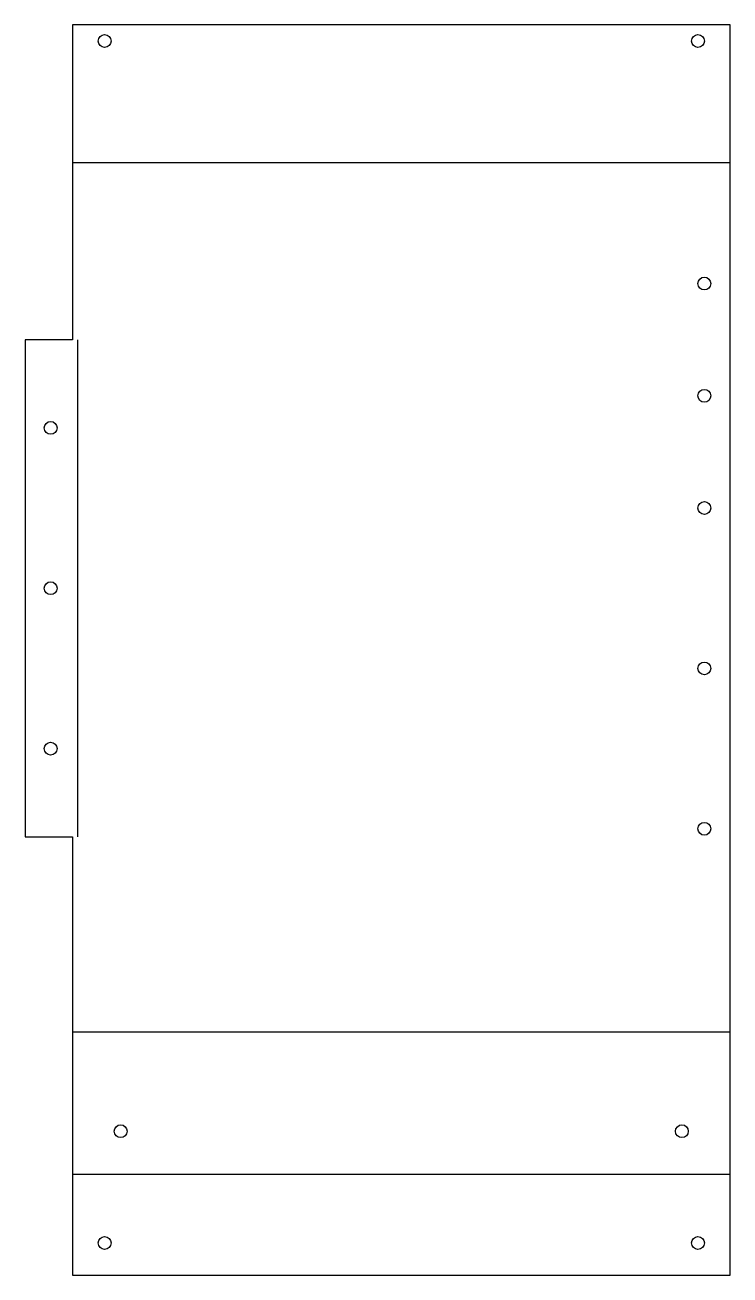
# Model space of a CAD drawing. Header units: millimetres. Extents: x 0 to 220, y 0 to 390.
import ezdxf

# ---------------------------------------------------------------- set-up
doc = ezdxf.new("R2010")
doc.units = ezdxf.units.MM
doc.header["$MEASUREMENT"] = 0
for name, color, linetype in [('Unfold_Sketch010', 7, 'CONTINUOUS'), ('Unfold_Sketch_Bends010', 7, 'CONTINUOUS'), ('Unfold_Sketch_Holes010', 7, 'CONTINUOUS')]:
    doc.layers.add(name, color=color, linetype=linetype)

msp = doc.modelspace()

# ---------------------------------------------------------------- linework, layer by layer
at = {"layer": 'Unfold_Sketch010'}
for p, q in [((219.83, 389.77), (14.83, 389.77)), ((14.83, 389.77), (14.83, 376.89)), ((219.83, 376.89), (219.83, 389.77)), ((14.83, 376.89), (14.83, 316.64)), ((219.83, 316.64), (219.83, 376.89)), ((14.83, 316.64), (14.83, 291.64)), ((219.83, 76.64), (219.83, 316.64)), ((14.83, 291.64), (0, 291.64)), ((0, 291.64), (0, 136.64)), ((0, 136.64), (14.83, 136.64)), ((14.83, 136.64), (14.83, 76.64)), ((14.83, 76.64), (14.83, 75.03)), ((14.83, 75.03), (14.83, 32.83)), ((219.83, 75.03), (219.83, 76.64)), ((219.83, 32.83), (219.83, 75.03)), ((14.83, 32.83), (14.83, 30)), ((219.83, 30), (219.83, 32.83)), ((14.83, 30), (14.83, 0)), ((219.83, 0), (219.83, 30)), ((14.83, 0), (219.83, 0))]:
    msp.add_line(p, q, dxfattribs=at)
at = {"layer": 'Unfold_Sketch_Bends010'}
for p, q in [((219.83, 346.77), (14.83, 346.77)), ((16.41, 291.64), (16.41, 136.64)), ((14.83, 75.83), (219.83, 75.83)), ((14.83, 31.41), (219.83, 31.41))]:
    msp.add_line(p, q, dxfattribs=at)
at = {"layer": 'Unfold_Sketch_Holes010'}
for centre in [(24.83, 384.77), (209.83, 384.77), (211.83, 309.14), (211.83, 274.14), (8, 264.14), (211.83, 239.14), (8, 214.14), (211.83, 189.14), (8, 164.14), (211.83, 139.14), (29.83, 44.83), (204.83, 44.83), (24.83, 10), (209.83, 10)]:
    msp.add_circle(centre, 2, dxfattribs=at)

doc.saveas('drawing.dxf')
